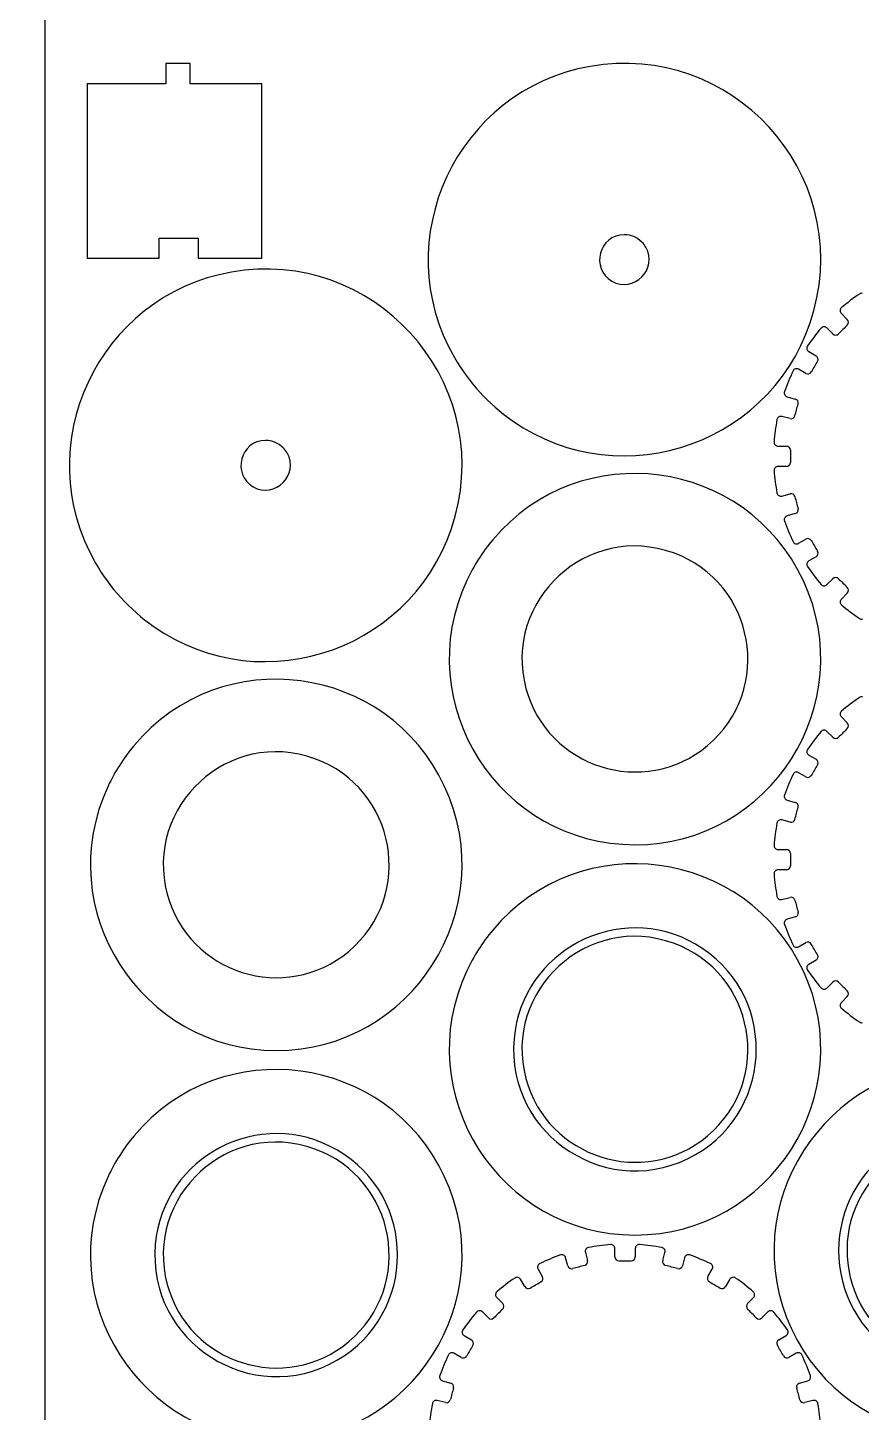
# Model space of a CAD drawing. Extents: x 827 to 1399, y 525 to 1105.
# Drawn here: x 827.3 to 932.4, y 640.5 to 815.1 of the extents above; entities that cross this region are included whole.
import ezdxf

# ---------------------------------------------------------------- set-up
doc = ezdxf.new("R2010")
doc.units = 0
doc.layers.get('0').update_dxf_attribs({"linetype": 'CONTINUOUS'})

msp = doc.modelspace()

# ---------------------------------------------------------------- linework, layer by layer
at = {"color": 1}
msp.add_line((829.465449, 1105.441268), (829.465449, 525.441268), dxfattribs=at)
at = {"color": 3}
for p, q in [((844.716449, 810.572768), (844.716449, 808.022768)), ((847.776449, 810.572768), (844.716449, 810.572768)), ((847.776449, 808.022768), (847.776449, 810.572768)), ((844.716449, 808.022768), (834.802849, 808.022768)), ((834.802849, 808.022768), (834.802849, 786.023668)), ((856.818849, 808.022768), (847.776449, 808.022768)), ((856.818849, 786.023668), (856.818849, 808.022768)), ((843.859949, 786.023668), (843.859949, 788.573668)), ((843.859949, 788.573668), (848.796549, 788.573668)), ((848.796549, 788.573668), (848.796549, 786.023668)), ((834.802849, 786.023668), (843.859949, 786.023668)), ((848.796549, 786.023668), (856.818849, 786.023668)), ((929.901949, 779.065668), (930.654149, 778.308468)), ((928.841549, 776.495868), (928.084349, 777.248068)), ((925.793149, 774.262168), (926.715649, 773.725468)), ((925.434049, 771.505468), (924.507849, 772.036068)), ((923.067749, 768.558768), (924.097649, 768.279168)), ((923.434249, 765.803168), (922.402349, 766.075968)), ((921.911149, 762.344468), (922.978349, 762.340968)), ((922.978449, 759.777568), (921.911149, 759.773968)), ((922.402349, 756.042568), (923.434149, 756.315368)), ((924.097749, 753.839368), (923.067749, 753.559568)), ((924.507749, 750.082368), (925.433849, 750.612968)), ((926.715649, 748.392968), (925.793149, 747.856268)), ((928.084349, 744.870368), (928.841549, 745.622568)), ((930.654149, 743.810068), (929.901849, 743.052668)), ((929.901949, 728.192268), (930.654149, 727.435068)), ((928.841549, 725.622468), (928.084349, 726.374668)), ((925.793149, 723.388768), (926.715649, 722.852068)), ((925.434049, 720.632068), (924.507849, 721.162668)), ((923.067749, 717.685368), (924.097649, 717.405768)), ((923.434249, 714.929768), (922.402349, 715.202568)), ((921.911149, 711.471068), (922.978349, 711.467568)), ((922.978449, 708.904168), (921.911149, 708.900568)), ((922.402349, 705.169168), (923.434149, 705.441968)), ((924.097749, 702.965968), (923.067749, 702.686168)), ((924.507749, 699.208968), (925.433849, 699.739568)), ((926.715649, 697.519568), (925.793149, 696.982868)), ((928.084349, 693.996968), (928.841549, 694.749168)), ((930.654149, 692.936668), (929.901849, 692.179268)), ((895.417849, 658.972568), (895.138049, 660.002668)), ((897.621049, 660.668168), (897.893949, 659.636168)), ((901.355949, 660.092068), (901.352449, 661.159368)), ((903.923049, 661.159368), (903.919449, 660.091968)), ((907.381649, 659.636168), (907.654549, 660.668168)), ((910.137349, 660.002868), (909.857649, 658.972668)), ((891.660849, 658.562468), (892.191549, 657.636368)), ((913.083949, 657.636368), (913.614449, 658.562468)), ((889.971549, 656.354768), (889.434949, 657.277168)), ((915.840749, 657.277268), (915.304049, 656.354768)), ((886.448849, 654.986168), (887.201049, 654.228868)), ((918.074449, 654.228768), (918.826749, 654.986168)), ((885.388449, 652.416268), (884.631349, 653.168368)), ((920.644249, 653.168468), (919.887049, 652.416268)), ((882.340149, 650.182468), (883.262549, 649.645868)), ((922.012949, 649.645868), (922.935449, 650.182568)), ((881.980949, 647.425768), (881.054749, 647.956368)), ((924.220849, 647.956468), (923.294749, 647.425868)), ((879.614649, 644.479268), (880.644649, 644.199468)), ((924.630849, 644.199468), (925.660849, 644.479268)), ((879.981049, 641.723468), (878.949249, 641.996268)), ((926.326249, 641.996268), (925.294449, 641.723468))]:
    msp.add_line(p, q, dxfattribs=at)
for points in [[(926.448349, 779.426968), (931.150449, 796.892568), (916.035449, 813.367168), (898.233649, 810.223068)], [(898.233649, 810.223068), (881.415949, 807.252768), (872.538149, 788.356468), (881.106549, 773.508168)], [(881.210649, 753.487068), (885.912749, 770.952668), (870.797749, 787.427268), (852.995949, 784.283168)], [(852.995949, 784.283168), (836.178249, 781.312868), (827.300449, 762.416568), (835.868849, 747.568268)], [(932.172349, 781.517368), (931.396249, 780.983468), (930.648449, 780.409868), (929.932049, 779.798368)], [(932.565149, 781.593268), (932.419549, 781.625968), (932.295249, 781.601868), (932.172349, 781.517368)], [(888.371849, 765.579168), (902.416549, 755.746368), (921.993349, 762.879468), (926.448349, 779.426968)], [(929.757049, 779.438568), (929.750949, 779.290368), (929.797449, 779.170868), (929.901949, 779.065668)], [(929.932049, 779.798368), (929.818449, 779.701368), (929.763149, 779.587768), (929.757049, 779.438568)], [(927.351749, 777.217968), (926.740149, 776.501668), (926.166449, 775.753868), (925.632749, 774.977768)], [(927.711449, 777.392968), (927.562249, 777.386868), (927.448749, 777.331668), (927.351749, 777.217968)], [(928.084349, 777.248068), (927.979149, 777.352568), (927.859649, 777.399068), (927.711449, 777.392968)], [(930.653049, 777.602468), (930.284549, 777.233968), (929.916049, 776.865468), (929.547549, 776.496968)], [(930.653049, 777.602468), (930.847349, 777.796868), (930.847849, 778.113468), (930.654149, 778.308468)], [(928.841549, 776.495868), (929.036549, 776.302168), (929.353149, 776.302668), (929.547549, 776.496968)], [(881.106549, 773.508168), (882.917849, 770.368268), (885.402449, 767.658068), (888.371849, 765.579168)], [(925.632749, 774.977768), (925.548149, 774.854768), (925.524149, 774.730468), (925.556849, 774.584868)], [(925.556849, 774.584868), (925.589549, 774.439168), (925.664049, 774.337268), (925.793149, 774.262168)], [(926.897249, 773.043268), (927.034649, 773.281268), (926.953249, 773.587268), (926.715649, 773.725468)], [(923.807849, 771.817368), (923.402549, 770.967168), (923.042249, 770.096268), (922.727549, 769.208468)], [(924.110249, 772.079568), (923.967649, 772.034968), (923.872149, 771.952268), (923.807849, 771.817368)], [(924.507849, 772.036068), (924.378349, 772.110268), (924.252649, 772.124068), (924.110249, 772.079568)], [(926.897249, 773.043268), (926.636649, 772.591968), (926.376049, 772.140668), (926.115549, 771.689368)], [(925.434049, 771.505468), (925.672449, 771.368868), (925.978249, 771.451368), (926.115549, 771.689368)], [(922.727549, 769.208468), (922.677549, 769.067668), (922.686449, 768.941768), (922.755749, 768.809368)], [(922.755749, 768.809368), (922.825049, 768.677068), (922.923549, 768.597968), (923.067749, 768.558768)], [(924.449649, 767.667268), (924.520749, 767.932668), (924.362849, 768.207168), (924.097649, 768.279168)], [(924.045049, 766.157168), (924.179949, 766.660468), (924.314749, 767.163868), (924.449649, 767.667268)], [(921.782949, 765.683568), (921.611449, 764.757268), (921.488549, 763.822868), (921.414349, 762.883768)], [(922.007049, 766.014968), (921.880849, 765.935068), (921.810049, 765.830468), (921.782949, 765.683568)], [(922.402349, 766.075968), (922.258049, 766.114168), (922.133149, 766.094868), (922.007049, 766.014968)], [(923.434249, 765.803168), (923.699949, 765.732968), (923.973849, 765.891668), (924.045049, 766.157168)], [(925.109449, 745.368468), (917.901549, 760.823768), (896.995849, 763.690168), (885.946949, 750.530968)], [(921.414349, 762.883768), (921.402649, 762.734868), (921.443949, 762.615568), (921.545149, 762.505668)], [(921.545149, 762.505668), (921.646249, 762.395868), (921.761849, 762.344968), (921.911149, 762.344468)], [(923.476749, 761.840968), (923.476749, 762.115768), (923.253249, 762.340068), (922.978349, 762.340968)], [(923.476749, 761.840968), (923.476749, 761.319868), (923.476749, 760.798668), (923.476749, 760.277568)], [(921.544949, 759.612568), (921.443849, 759.502768), (921.402649, 759.383468), (921.414349, 759.234668)], [(921.911149, 759.773968), (921.761749, 759.773468), (921.646249, 759.722468), (921.544949, 759.612568)], [(922.978449, 759.777568), (923.253249, 759.778468), (923.476749, 760.002768), (923.476749, 760.277568)], [(921.414349, 759.234668), (921.488549, 758.295568), (921.611449, 757.361168), (921.782949, 756.434968)], [(921.782949, 756.434968), (921.810049, 756.288068), (921.880849, 756.183468), (922.007049, 756.103568)], [(922.007049, 756.103568), (922.133149, 756.023668), (922.258049, 756.004368), (922.402349, 756.042568)], [(924.044949, 755.961368), (923.973749, 756.226868), (923.699849, 756.385568), (923.434149, 756.315368)], [(924.044949, 755.961368), (924.179749, 755.458068), (924.314649, 754.954668), (924.449649, 754.451268)], [(924.097749, 753.839368), (924.362949, 753.911368), (924.520749, 754.185868), (924.449649, 754.451268)], [(843.134149, 739.639268), (857.178849, 729.806468), (876.755649, 736.939568), (881.210649, 753.487068)], [(922.755749, 753.308968), (922.686549, 753.176668), (922.677549, 753.050768), (922.727449, 752.909968)], [(922.727449, 752.909968), (923.042349, 752.022268), (923.402649, 751.151368), (923.807949, 750.301068)], [(923.067749, 753.559568), (922.923549, 753.520368), (922.825049, 753.441368), (922.755749, 753.308968)], [(885.946949, 750.530968), (884.635049, 748.967968), (883.529549, 747.231968), (882.666549, 745.382868)], [(923.807949, 750.301068), (923.872149, 750.166268), (923.967549, 750.083568), (924.110049, 750.038968)], [(924.110049, 750.038968), (924.252649, 749.994468), (924.378249, 750.008168), (924.507749, 750.082368)], [(926.115449, 750.429168), (925.978049, 750.667168), (925.672349, 750.749668), (925.433849, 750.612968)], [(926.115449, 750.429168), (926.376049, 749.977868), (926.636649, 749.526468), (926.897249, 749.075168)], [(926.715649, 748.392968), (926.953249, 748.531168), (927.034649, 748.837168), (926.897249, 749.075168)], [(835.868849, 747.568268), (837.680149, 744.428368), (840.164749, 741.718168), (843.134149, 739.639268)], [(925.556749, 747.533568), (925.524049, 747.387968), (925.548149, 747.263668), (925.632649, 747.140768)], [(925.793149, 747.856268), (925.664149, 747.781168), (925.589449, 747.679268), (925.556749, 747.533568)], [(925.632649, 747.140768), (926.166549, 746.364668), (926.740049, 745.616768), (927.351649, 744.900468)], [(929.547549, 745.621468), (929.353149, 745.815768), (929.036549, 745.816268), (928.841549, 745.622568)], [(929.547549, 745.621468), (929.915949, 745.252968), (930.284449, 744.884468), (930.652949, 744.516068)], [(882.666549, 745.382868), (875.423249, 729.862168), (886.807049, 712.084568), (903.881649, 712.074668)], [(903.881649, 712.074668), (920.952849, 712.064768), (932.326849, 729.892668), (925.109449, 745.368468)], [(927.351649, 744.900468), (927.448749, 744.786868), (927.562249, 744.731568), (927.711449, 744.725468)], [(927.711449, 744.725468), (927.859649, 744.719368), (927.979149, 744.765868), (928.084349, 744.870368)], [(930.654149, 743.810068), (930.847849, 744.005068), (930.847349, 744.321768), (930.652949, 744.516068)], [(929.901849, 743.052668), (929.797349, 742.947468), (929.750949, 742.827968), (929.757049, 742.679768)], [(929.757049, 742.679768), (929.763149, 742.530568), (929.818449, 742.417068), (929.932049, 742.320068)], [(929.932049, 742.320068), (930.648449, 741.708568), (931.396249, 741.134968), (932.172349, 740.601068)], [(932.172349, 740.601068), (932.295249, 740.516568), (932.419549, 740.492468), (932.565149, 740.525168)], [(879.871749, 719.428568), (872.663849, 734.883868), (851.758149, 737.750268), (840.709249, 724.591068)], [(932.172349, 730.643968), (931.396249, 730.110068), (930.648449, 729.536468), (929.932049, 728.924968)], [(932.565149, 730.719868), (932.419549, 730.752568), (932.295249, 730.728468), (932.172349, 730.643968)], [(929.757049, 728.565168), (929.750949, 728.416968), (929.797449, 728.297468), (929.901949, 728.192268)], [(929.932049, 728.924968), (929.818449, 728.827968), (929.763149, 728.714368), (929.757049, 728.565168)], [(927.351749, 726.344568), (926.740149, 725.628268), (926.166449, 724.880468), (925.632749, 724.104368)], [(927.711449, 726.519568), (927.562249, 726.513468), (927.448749, 726.458268), (927.351749, 726.344568)], [(928.084349, 726.374668), (927.979149, 726.479168), (927.859649, 726.525668), (927.711449, 726.519568)], [(930.653049, 726.729068), (930.284549, 726.360568), (929.916049, 725.992068), (929.547549, 725.623568)], [(930.653049, 726.729068), (930.847349, 726.923468), (930.847849, 727.240068), (930.654149, 727.435068)], [(840.709249, 724.591068), (839.397349, 723.028068), (838.291849, 721.292068), (837.428849, 719.442968)], [(928.841549, 725.622468), (929.036549, 725.428768), (929.353149, 725.429268), (929.547549, 725.623568)], [(925.632749, 724.104368), (925.548149, 723.981368), (925.524149, 723.857068), (925.556849, 723.711468)], [(925.556849, 723.711468), (925.589549, 723.565768), (925.664049, 723.463868), (925.793149, 723.388768)], [(926.897249, 722.169868), (927.034649, 722.407868), (926.953249, 722.713868), (926.715649, 722.852068)], [(924.110249, 721.206168), (923.967649, 721.161568), (923.872149, 721.078868), (923.807849, 720.943968)], [(924.507849, 721.162668), (924.378349, 721.236868), (924.252649, 721.250668), (924.110249, 721.206168)], [(926.897249, 722.169868), (926.636649, 721.718568), (926.376049, 721.267268), (926.115549, 720.815968)], [(837.428849, 719.442968), (830.185549, 703.922268), (841.569349, 686.144668), (858.643949, 686.134768)], [(858.643949, 686.134768), (875.715149, 686.124868), (887.089149, 703.952768), (879.871749, 719.428568)], [(923.807849, 720.943968), (923.402549, 720.093768), (923.042249, 719.222868), (922.727549, 718.335068)], [(925.434049, 720.632068), (925.672449, 720.495468), (925.978249, 720.577968), (926.115549, 720.815968)], [(922.727549, 718.335068), (922.677549, 718.194268), (922.686449, 718.068368), (922.755749, 717.935968)], [(922.755749, 717.935968), (922.825049, 717.803668), (922.923549, 717.724568), (923.067749, 717.685368)], [(924.045049, 715.283768), (924.179949, 715.787068), (924.314749, 716.290468), (924.449649, 716.793868)], [(924.449649, 716.793868), (924.520749, 717.059268), (924.362849, 717.333768), (924.097649, 717.405768)], [(925.109449, 696.152968), (917.901549, 711.608268), (896.995849, 714.474668), (885.946949, 701.315468)], [(921.782949, 714.810168), (921.611449, 713.883868), (921.488549, 712.949468), (921.414349, 712.010368)], [(922.007049, 715.141568), (921.880849, 715.061668), (921.810049, 714.957068), (921.782949, 714.810168)], [(922.402349, 715.202568), (922.258049, 715.240768), (922.133149, 715.221468), (922.007049, 715.141568)], [(923.434249, 714.929768), (923.699949, 714.859568), (923.973849, 715.018268), (924.045049, 715.283768)], [(921.414349, 712.010368), (921.402649, 711.861468), (921.443949, 711.742168), (921.545149, 711.632268)], [(921.545149, 711.632268), (921.646249, 711.522468), (921.761849, 711.471568), (921.911149, 711.471068)], [(923.476749, 710.967568), (923.476749, 711.242368), (923.253249, 711.466668), (922.978349, 711.467568)], [(923.476749, 710.967568), (923.476749, 710.446468), (923.476749, 709.925268), (923.476749, 709.404168)], [(921.911149, 708.900568), (921.761749, 708.900068), (921.646249, 708.849068), (921.544949, 708.739168)], [(922.978449, 708.904168), (923.253249, 708.905068), (923.476749, 709.129368), (923.476749, 709.404168)], [(921.544949, 708.739168), (921.443849, 708.629368), (921.402649, 708.510068), (921.414349, 708.361268)], [(921.414349, 708.361268), (921.488549, 707.422168), (921.611449, 706.487768), (921.782949, 705.561568)], [(921.782949, 705.561568), (921.810049, 705.414668), (921.880849, 705.310068), (922.007049, 705.230168)], [(924.044949, 705.087968), (923.973749, 705.353468), (923.699849, 705.512168), (923.434149, 705.441968)], [(922.007049, 705.230168), (922.133149, 705.150268), (922.258049, 705.130968), (922.402349, 705.169168)], [(924.044949, 705.087968), (924.179749, 704.584668), (924.314649, 704.081268), (924.449649, 703.577868)], [(922.755749, 702.435568), (922.686549, 702.303268), (922.677549, 702.177368), (922.727449, 702.036568)], [(922.727449, 702.036568), (923.042349, 701.148868), (923.402649, 700.277968), (923.807949, 699.427668)], [(923.067749, 702.686168), (922.923549, 702.646968), (922.825049, 702.567968), (922.755749, 702.435568)], [(924.097749, 702.965968), (924.362949, 703.037968), (924.520749, 703.312468), (924.449649, 703.577868)], [(885.946949, 701.315468), (884.635049, 699.752468), (883.529549, 698.016468), (882.666549, 696.167368)], [(923.807949, 699.427668), (923.872149, 699.292868), (923.967549, 699.210168), (924.110049, 699.165568)], [(924.110049, 699.165568), (924.252649, 699.121068), (924.378249, 699.134768), (924.507749, 699.208968)], [(926.115449, 699.555768), (925.978049, 699.793768), (925.672349, 699.876268), (925.433849, 699.739568)], [(926.897249, 698.201768), (926.636649, 698.653068), (926.376049, 699.104468), (926.115449, 699.555768)], [(925.556749, 696.660168), (925.524049, 696.514568), (925.548149, 696.390268), (925.632649, 696.267368)], [(925.793149, 696.982868), (925.664149, 696.907768), (925.589449, 696.805868), (925.556749, 696.660168)], [(926.715649, 697.519568), (926.953249, 697.657768), (927.034649, 697.963768), (926.897249, 698.201768)], [(882.666549, 696.167368), (875.423249, 680.646668), (886.807049, 662.869068), (903.881649, 662.859168)], [(903.881649, 662.859168), (920.952849, 662.849268), (932.326849, 680.677168), (925.109449, 696.152968)], [(925.632649, 696.267368), (926.166549, 695.491268), (926.740049, 694.743368), (927.351649, 694.027068)], [(929.547549, 694.748068), (929.353149, 694.942368), (929.036549, 694.942868), (928.841549, 694.749168)], [(927.351649, 694.027068), (927.448749, 693.913468), (927.562249, 693.858168), (927.711449, 693.852068)], [(927.711449, 693.852068), (927.859649, 693.845968), (927.979149, 693.892468), (928.084349, 693.996968)], [(929.547549, 694.748068), (929.915949, 694.379568), (930.284449, 694.011068), (930.652949, 693.642668)], [(930.654149, 692.936668), (930.847849, 693.131668), (930.847349, 693.448368), (930.652949, 693.642668)], [(929.901849, 692.179268), (929.797349, 692.074068), (929.750949, 691.954568), (929.757049, 691.806368)], [(929.757049, 691.806368), (929.763149, 691.657168), (929.818449, 691.543668), (929.932049, 691.446668)], [(929.932049, 691.446668), (930.648449, 690.835168), (931.396249, 690.261568), (932.172349, 689.727668)], [(932.172349, 689.727668), (932.295249, 689.643168), (932.419549, 689.619068), (932.565149, 689.651768)], [(879.871749, 670.213068), (872.663849, 685.668368), (851.758149, 688.534768), (840.709249, 675.375568)], [(944.846949, 684.306268), (927.775749, 684.316168), (916.401749, 666.488268), (923.619149, 651.012468)], [(840.709249, 675.375568), (839.397349, 673.812568), (838.291849, 672.076568), (837.428849, 670.227468)], [(837.428849, 670.227468), (830.185549, 654.706768), (841.569349, 636.929168), (858.643949, 636.919268)], [(858.643949, 636.919268), (875.715149, 636.909368), (887.089149, 654.737268), (879.871749, 670.213068)], [(894.488549, 660.342868), (893.600749, 660.028068), (892.729849, 659.667768), (891.879649, 659.262468)], [(894.887549, 660.314668), (894.755249, 660.383968), (894.629249, 660.392868), (894.488549, 660.342868)], [(895.138049, 660.002668), (895.098849, 660.146868), (895.019849, 660.245368), (894.887549, 660.314668)], [(897.682049, 661.063468), (897.602149, 660.937468), (897.582849, 660.812468), (897.621049, 660.668168)], [(898.013449, 661.287568), (897.866549, 661.260468), (897.761949, 661.189668), (897.682049, 661.063468)], [(900.813049, 661.656168), (899.874049, 661.581968), (898.939649, 661.459068), (898.013449, 661.287568)], [(901.191249, 661.525468), (901.081349, 661.626668), (900.961949, 661.667868), (900.813049, 661.656168)], [(901.352449, 661.159368), (901.351949, 661.308668), (901.301049, 661.424268), (901.191249, 661.525468)], [(901.355949, 660.092068), (901.356849, 659.817168), (901.581149, 659.593668), (901.855949, 659.593668)], [(903.419449, 659.593668), (903.694249, 659.593668), (903.918549, 659.817168), (903.919449, 660.091968)], [(904.084349, 661.525468), (903.974549, 661.424268), (903.923549, 661.308668), (903.923049, 661.159368)], [(904.462449, 661.656168), (904.313549, 661.667868), (904.194249, 661.626668), (904.084349, 661.525468)], [(907.262149, 661.287568), (906.335949, 661.459068), (905.401549, 661.581968), (904.462449, 661.656168)], [(907.593549, 661.063468), (907.513649, 661.189668), (907.409049, 661.260468), (907.262149, 661.287568)], [(907.654549, 660.668168), (907.692749, 660.812468), (907.673449, 660.937468), (907.593549, 661.063468)], [(910.388049, 660.314768), (910.255749, 660.245468), (910.176549, 660.147068), (910.137349, 660.002868)], [(910.787049, 660.342968), (910.646349, 660.392968), (910.520349, 660.384068), (910.388049, 660.314768)], [(913.395749, 659.262468), (912.545549, 659.667768), (911.674749, 660.028268), (910.787049, 660.342968)], [(891.617449, 658.960168), (891.572949, 658.817568), (891.586649, 658.691968), (891.660849, 658.562468)], [(891.879649, 659.262468), (891.744749, 659.198168), (891.662049, 659.102668), (891.617449, 658.960168)], [(895.417849, 658.972568), (895.489849, 658.707468), (895.764349, 658.549568), (896.029749, 658.620668)], [(897.539949, 659.025368), (897.036549, 658.890468), (896.533149, 658.755568), (896.029749, 658.620668)], [(897.539949, 659.025368), (897.805449, 659.096568), (897.964149, 659.370468), (897.893949, 659.636168)], [(901.855949, 659.593668), (902.377149, 659.593668), (902.898249, 659.593668), (903.419449, 659.593668)], [(907.381649, 659.636168), (907.311449, 659.370468), (907.470149, 659.096568), (907.735649, 659.025368)], [(909.245749, 658.620668), (908.742349, 658.755668), (908.238949, 658.890568), (907.735649, 659.025368)], [(909.245749, 658.620668), (909.511149, 658.549568), (909.785649, 658.707468), (909.857649, 658.972668)], [(913.657949, 658.960068), (913.613349, 659.102668), (913.530649, 659.198168), (913.395749, 659.262468)], [(913.614449, 658.562468), (913.688649, 658.691968), (913.702449, 658.817668), (913.657949, 658.960068)], [(888.719449, 657.437668), (887.943349, 656.903868), (887.195449, 656.330368), (886.479049, 655.718768)], [(889.112149, 657.513568), (888.966649, 657.546268), (888.842349, 657.522268), (888.719449, 657.437668)], [(889.434949, 657.277168), (889.359849, 657.406268), (889.257949, 657.480868), (889.112149, 657.513568)], [(890.653749, 656.173168), (891.105049, 656.433668), (891.556349, 656.694168), (892.007749, 656.954768)], [(892.007749, 656.954768), (892.245749, 657.092168), (892.328249, 657.397868), (892.191549, 657.636368)], [(913.083949, 657.636368), (912.947449, 657.397968), (913.029849, 657.092268), (913.267849, 656.954868)], [(913.267849, 656.954868), (913.719149, 656.694268), (914.170549, 656.433668), (914.621849, 656.173168)], [(916.163449, 657.513668), (916.017749, 657.480968), (915.915849, 657.406268), (915.840749, 657.277268)], [(916.556249, 657.437768), (916.433349, 657.522268), (916.309049, 657.546368), (916.163449, 657.513668)], [(918.796549, 655.718768), (918.080149, 656.330268), (917.332349, 656.903868), (916.556249, 657.437768)], [(886.304049, 655.359068), (886.297949, 655.210868), (886.344349, 655.091368), (886.448849, 654.986168)], [(886.479049, 655.718768), (886.365449, 655.621768), (886.310149, 655.508268), (886.304049, 655.359068)], [(889.971549, 656.354768), (890.109749, 656.117168), (890.415749, 656.035768), (890.653749, 656.173168)], [(914.621849, 656.173168), (914.859849, 656.035768), (915.165849, 656.117168), (915.304049, 656.354768)], [(918.971549, 655.359068), (918.965449, 655.508268), (918.910149, 655.621768), (918.796549, 655.718768)], [(918.826749, 654.986168), (918.931249, 655.091368), (918.977649, 655.210868), (918.971549, 655.359068)], [(883.898749, 653.138268), (883.287149, 652.421968), (882.713549, 651.674068), (882.179749, 650.897968)], [(884.258449, 653.313268), (884.109249, 653.307168), (883.995749, 653.251968), (883.898749, 653.138268)], [(884.631349, 653.168368), (884.526149, 653.272868), (884.406649, 653.319368), (884.258449, 653.313268)], [(887.199949, 653.522868), (886.831449, 653.154368), (886.462949, 652.785868), (886.094449, 652.417368)], [(887.199949, 653.522868), (887.394249, 653.717268), (887.394749, 654.033868), (887.201049, 654.228868)], [(918.074449, 654.228768), (917.880749, 654.033768), (917.881249, 653.717068), (918.075649, 653.522768)], [(919.181049, 652.417368), (918.812649, 652.785868), (918.444149, 653.154368), (918.075649, 653.522768)], [(921.017149, 653.313368), (920.868949, 653.319468), (920.749449, 653.272968), (920.644249, 653.168468)], [(921.376949, 653.138368), (921.279849, 653.251968), (921.166349, 653.307268), (921.017149, 653.313368)], [(923.095949, 650.898068), (922.562049, 651.674168), (921.988549, 652.422068), (921.376949, 653.138368)], [(885.388449, 652.416268), (885.583449, 652.222568), (885.900049, 652.223068), (886.094449, 652.417368)], [(919.181049, 652.417368), (919.375449, 652.223068), (919.692049, 652.222568), (919.887049, 652.416268)], [(882.179749, 650.897968), (882.095149, 650.775068), (882.071149, 650.650768), (882.103849, 650.505168)], [(882.103849, 650.505168), (882.136549, 650.359368), (882.211049, 650.257568), (882.340149, 650.182468)], [(883.444149, 648.963668), (883.581549, 649.201668), (883.500149, 649.507668), (883.262549, 649.645868)], [(922.012949, 649.645868), (921.775349, 649.507668), (921.693949, 649.201668), (921.831349, 648.963668)], [(922.935449, 650.182568), (923.064449, 650.257668), (923.139149, 650.359568), (923.171849, 650.505268)], [(923.171849, 650.505268), (923.204549, 650.650868), (923.180449, 650.775168), (923.095949, 650.898068)], [(923.619149, 651.012468), (930.827049, 635.557168), (951.732749, 632.690768), (962.781649, 645.849968)], [(880.656949, 647.999868), (880.514449, 647.955268), (880.419049, 647.872568), (880.354849, 647.737768)], [(881.054749, 647.956368), (880.925149, 648.030668), (880.799549, 648.044368), (880.656949, 647.999868)], [(883.444149, 648.963668), (883.183549, 648.512368), (882.923049, 648.060968), (882.662449, 647.609668)], [(922.613149, 647.609668), (922.352549, 648.060968), (922.091949, 648.512368), (921.831349, 648.963668)], [(924.618549, 647.999868), (924.475949, 648.044368), (924.350349, 648.030668), (924.220849, 647.956468)], [(924.920649, 647.737768), (924.856449, 647.872568), (924.761049, 647.955268), (924.618549, 647.999868)], [(880.354849, 647.737768), (879.949549, 646.887468), (879.589249, 646.016568), (879.274349, 645.128868)], [(881.980949, 647.425768), (882.219349, 647.289168), (882.525049, 647.371668), (882.662449, 647.609668)], [(922.613149, 647.609668), (922.750549, 647.371668), (923.056249, 647.289168), (923.294749, 647.425868)], [(926.001149, 645.128868), (925.686249, 646.016568), (925.325949, 646.887468), (924.920649, 647.737768)], [(879.274349, 645.128868), (879.224449, 644.988068), (879.233449, 644.862168), (879.302649, 644.729868)], [(879.302649, 644.729868), (879.371949, 644.597468), (879.470449, 644.518468), (879.614649, 644.479268)], [(925.660849, 644.479268), (925.805049, 644.518468), (925.903549, 644.597468), (925.972849, 644.729868)], [(925.972849, 644.729868), (926.042049, 644.862168), (926.051049, 644.988068), (926.001149, 645.128868)], [(880.996549, 643.587568), (880.861549, 643.084168), (880.726649, 642.580768), (880.591849, 642.077468)], [(880.996549, 643.587568), (881.067649, 643.852968), (880.909849, 644.127468), (880.644649, 644.199468)], [(924.630849, 644.199468), (924.365649, 644.127468), (924.207849, 643.852968), (924.278949, 643.587568)], [(924.683649, 642.077468), (924.548849, 642.580768), (924.413949, 643.084168), (924.278949, 643.587568)], [(878.329849, 641.603868), (878.158349, 640.677668), (878.035449, 639.743268), (877.961249, 638.804268)], [(878.553949, 641.935268), (878.427749, 641.855368), (878.356949, 641.750768), (878.329849, 641.603868)], [(878.949249, 641.996268), (878.804949, 642.034468), (878.680049, 642.015168), (878.553949, 641.935268)], [(879.981049, 641.723468), (880.246749, 641.653268), (880.520649, 641.811968), (880.591849, 642.077468)], [(924.683649, 642.077468), (924.754849, 641.811968), (925.028749, 641.653268), (925.294449, 641.723468)], [(926.721549, 641.935268), (926.595449, 642.015168), (926.470549, 642.034468), (926.326249, 641.996268)], [(926.945649, 641.603868), (926.918549, 641.750768), (926.847749, 641.855368), (926.721549, 641.935268)], [(927.314249, 638.804168), (927.240049, 639.743268), (927.117149, 640.677668), (926.945649, 641.603868)]]:
    msp.add_open_spline(points, degree=3, dxfattribs=at)
at = {"color": 7}
for points in [[(902.532749, 788.994568), (899.374549, 788.994568), (898.229249, 784.719768), (900.963949, 783.140268)], [(900.963949, 783.140268), (903.690949, 781.565268), (906.858649, 784.703168), (905.249749, 787.426168)], [(904.751049, 788.075768), (904.078149, 788.664568), (903.447249, 788.994568), (902.532749, 788.994568)], [(905.249749, 787.426168), (905.110349, 787.661968), (904.959149, 787.893768), (904.751049, 788.075768)], [(857.295049, 763.054668), (854.136849, 763.054668), (852.991549, 758.779868), (855.726249, 757.200368)], [(859.513349, 762.135868), (858.840449, 762.724668), (858.209549, 763.054668), (857.295049, 763.054668)], [(855.726249, 757.200368), (858.453249, 755.625368), (861.620949, 758.763268), (860.012049, 761.486268)], [(860.012049, 761.486268), (859.872649, 761.722068), (859.721449, 761.953868), (859.513349, 762.135868)], [(908.757849, 748.863768), (897.932349, 752.813168), (887.155449, 742.876468), (890.128749, 731.795268)], [(913.016349, 724.570268), (921.426249, 731.620968), (919.027249, 745.117268), (908.757849, 748.863768)], [(890.128749, 731.795268), (892.813849, 721.795368), (905.042149, 717.884868), (913.016349, 724.570268)], [(863.520149, 722.923868), (852.694649, 726.873268), (841.917749, 716.936568), (844.891049, 705.855368)], [(867.778649, 698.630368), (876.188549, 705.681068), (873.789549, 719.177368), (863.520149, 722.923868)], [(844.891049, 705.855368), (847.576149, 695.855468), (859.804449, 691.944968), (867.778649, 698.630368)], [(908.757849, 699.648268), (897.932349, 703.597668), (887.155449, 693.660968), (890.128749, 682.579768)], [(913.016349, 675.354768), (921.426249, 682.405468), (919.027249, 695.901768), (908.757849, 699.648268)], [(890.128749, 682.579768), (892.813849, 672.579868), (905.042149, 668.669368), (913.016349, 675.354768)], [(863.520149, 673.708368), (852.694649, 677.657768), (841.917749, 667.721068), (844.891049, 656.639868)], [(867.778649, 649.414868), (876.188549, 656.465568), (873.789549, 669.961868), (863.520149, 673.708368)], [(935.712249, 671.810668), (927.302349, 664.759968), (929.701349, 651.263668), (939.970749, 647.517168)], [(844.891049, 656.639868), (847.576149, 646.639968), (859.804449, 642.729468), (867.778649, 649.414868)]]:
    msp.add_open_spline(points, degree=3, dxfattribs=at)
at = {"color": 1}
for points in [[(911.530249, 699.530868), (901.834649, 705.129368), (889.614549, 698.725168), (888.632449, 687.620068)], [(911.518549, 673.005668), (921.713849, 678.889468), (921.732649, 693.643268), (911.530249, 699.530868)], [(888.632449, 687.620068), (887.542849, 675.299368), (900.843649, 666.845068), (911.518549, 673.005668)], [(866.292549, 673.590968), (856.596949, 679.189468), (844.376849, 672.785268), (843.394749, 661.680168)], [(937.210049, 674.159768), (927.014749, 668.275968), (926.995949, 653.522168), (937.198349, 647.634568)], [(866.280849, 647.065768), (876.476149, 652.949568), (876.494949, 667.703368), (866.292549, 673.590968)], [(843.394749, 661.680168), (842.305149, 649.359468), (855.605949, 640.905168), (866.280849, 647.065768)]]:
    msp.add_open_spline(points, degree=3, dxfattribs=at)

doc.saveas('drawing.dxf')
